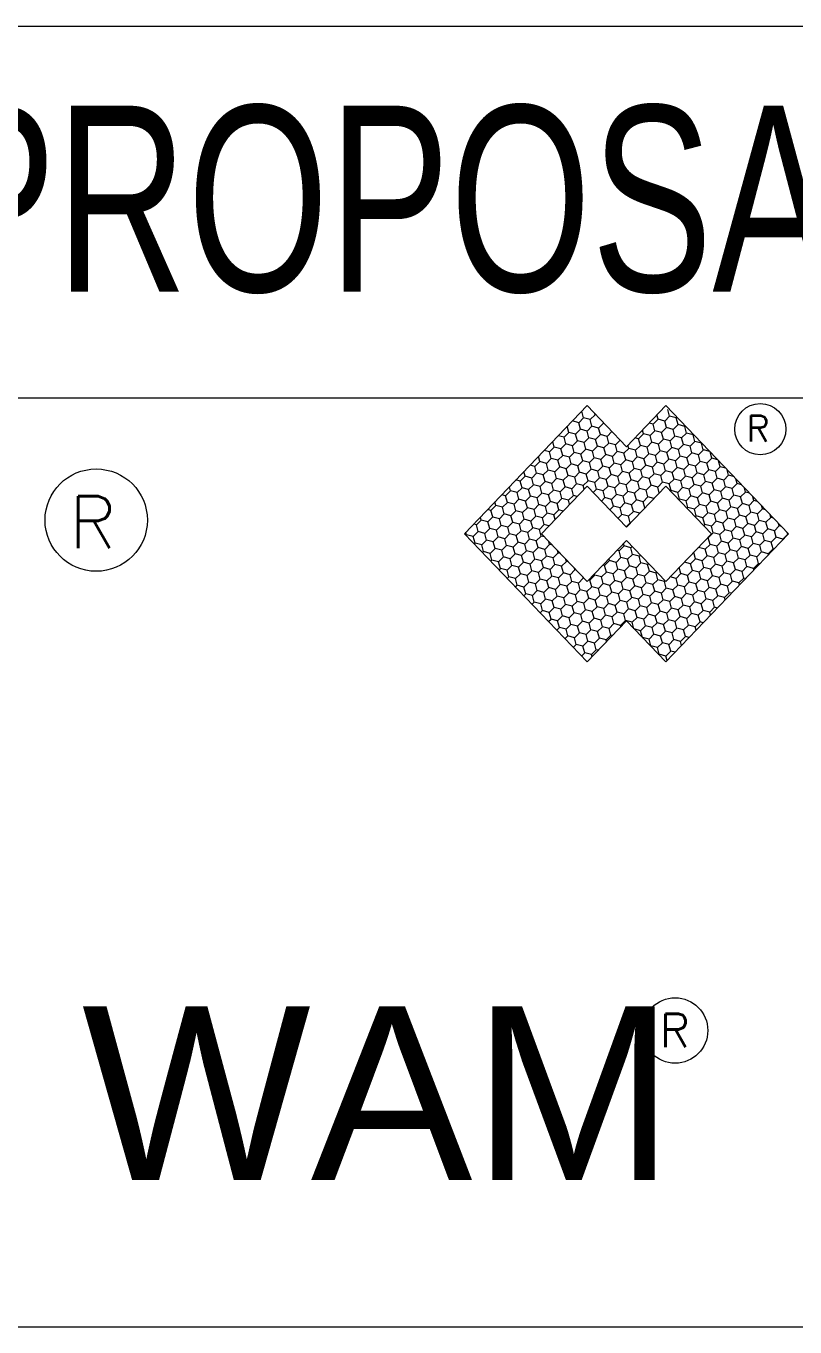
# Model space of a CAD drawing. Header units: centimetres. Extents: x -6233 to 67854, y 107 to 55669.
# Drawn here: x 43717.4 to 43841, y 49663.3 to 49872.6 of the extents above; entities that cross this region are included whole.
import ezdxf
from ezdxf.enums import TextEntityAlignment as Align

# ---------------------------------------------------------------- set-up
doc = ezdxf.new("R2010")
doc.units = ezdxf.units.CM
doc.header["$LTSCALE"] = 25.4
doc.layers.add('Etiket', color=7, linetype='Continuous', lineweight=5)
doc.layers.add('Etiket-Text-List1', color=3, linetype='Continuous')
doc.layers.add('Etiket-Text-List2', color=1, linetype='Continuous')
doc.styles.add('ROMANS', font='romans', dxfattribs={"width": 0.7, "height": 584.2})
doc.styles.get("Standard").update_dxf_attribs({"font": 'arial.ttf', "height": 25.4})

# ---------------------------------------------------------------- blocks, each defined once
blk = doc.blocks.new('A$C6CDB76E5')
at = {"lineweight": 15}
for p, q in [((-196.161, 157.091), (0, 157.091)), ((-196.161, 147.283), (0, 147.283)), ((-196.161, 122.763), (0, 122.763))]:
    blk.add_line(p, q, dxfattribs=at)
at = {"layer": 'Etiket-Text-List1', "lineweight": 9, "width": 0.7}
for tag, p in [('1:XXXX', (-155.994, 30.993)), ('EN', (-155.994, 23.637)), ('DD/MM/YY', (-131.282, 23.637)), ('1', (-10.349, 19.103)), ('DD/MM/YY', (-131.282, 16.281)), ('EN', (-155.994, 16.281)), ('DD/MM/YY', (-131.282, 8.925)), ('EN', (-155.847, 8.925)), ('DD/MM/YY', (-131.282, 1.569)), ('EN', (-155.701, 1.569))]:
    blk.add_attdef(tag, p, '', height=3.923, dxfattribs=at)
at = {"layer": 'Etiket-Text-List2', "lineweight": 13, "width": 0.7}
for tag, height, p in [('FOR FABRICATION', 4.904, (-94.561, 150.086)), ('CLIENT_NAME', 6.13, (-94.083, 107.67)), ('PROJECT_1', 4.904, (-94.083, 87.492)), ('PROJECT_2', 4.904, (-94.083, 79.166)), ('DRAWING_TITLE1', 6.13, (-94.083, 59.035)), ('DRAWING_TITLE2', 6.13, (-94.083, 49.895)), ('DRAWING_TITLE3', 6.13, (-94.083, 40.104)), ('LDP-X-XXX-AR-01', 6.13, (-62.012, 12.67))]:
    blk.add_attdef(tag, text='', height=height, dxfattribs=at).set_placement(p, align=Align.CENTER)
blk = doc.blocks.new('LOGO WAM')
at = {"lineweight": 18}
for p, q in [((570484.7, -504711.1), (571212.1, -503951.6)), ((571445.1, -504195), (571212.1, -503951.6)), ((571445.1, -504195), (571678.2, -503951.6)), ((572405.5, -504711.1), (571678.2, -503951.6)), ((570941, -504711.1), (571212.1, -504428)), ((571445.1, -504671.4), (571212.1, -504428)), ((571445.1, -504671.4), (571678.2, -504428)), ((571949.3, -504711.1), (571678.2, -504428)), ((570484.7, -504711.1), (571212.1, -505470.5)), ((570941, -504711.1), (571212.1, -504994.1)), ((571949.3, -504711.1), (571678.2, -504994.1)), ((572405.5, -504711.1), (571678.2, -505470.5)), ((571445.1, -504750.8), (571212.1, -504994.1)), ((571445.1, -504750.8), (571678.2, -504994.1)), ((571445.1, -505227.2), (571212.1, -505470.5)), ((571445.1, -505227.2), (571678.2, -505470.5))]:
    blk.add_line(p, q, dxfattribs=at)
at = {"color": 2, "lineweight": 18}
for p, q in [((571700.9, -504013.7), (571690.4, -503974.3)), ((571162.2, -504052.4), (571125.1, -504042.4)), ((571162.3, -504052.4), (571191.1, -504023.5)), ((571191.1, -504023.5), (571180.6, -503984.4)), ((571230.6, -504034.1), (571191.1, -504023.5)), ((571241.1, -504073.5), (571230.5, -504034.1)), ((571230.6, -504034.1), (571259.4, -504005.2)), ((571259.4, -504005.2), (571257.9, -503999.4)), ((571264.8, -504006.6), (571259.4, -504005.2)), ((571603.8, -504060.9), (571632.6, -504032)), ((571632.6, -504032), (571625.8, -504006.4)), ((571672.1, -504042.6), (571632.6, -504032)), ((571672.1, -504042.6), (571700.9, -504013.7)), ((571682.6, -504082), (571672.1, -504042.6)), ((571740.4, -504024.3), (571700.9, -504013.7)), ((571740.4, -504024.3), (571744.2, -504020.5)), ((571750.9, -504063.7), (571740.4, -504024.3)), ((571075.6, -504139), (571104.5, -504110.1)), ((571104.5, -504110.1), (571094.8, -504074)), ((571143.9, -504120.7), (571104.5, -504110.1)), ((571143.9, -504120.7), (571172.8, -504091.8)), ((571154.5, -504160.1), (571143.9, -504120.7)), ((571172.8, -504091.8), (571162.2, -504052.4)), ((571212.2, -504102.4), (571172.8, -504091.8)), ((571222.8, -504141.8), (571212.2, -504102.4)), ((571212.3, -504102.4), (571241.1, -504073.5)), ((571280.6, -504084.1), (571241.1, -504073.5)), ((571262.3, -504152.4), (571291.1, -504123.5)), ((571291.1, -504123.5), (571280.5, -504084.1)), ((571280.6, -504084.1), (571309.4, -504055.2)), ((571330.6, -504134.1), (571291.1, -504123.5)), ((571309.4, -504055.2), (571308.7, -504052.5)), ((571311.9, -504055.9), (571309.4, -504055.2)), ((571330.6, -504134.1), (571359.3, -504105.3)), ((571517.2, -504147.5), (571546, -504118.6)), ((571546, -504118.6), (571540, -504096)), ((571585.5, -504129.2), (571546, -504118.6)), ((571603.8, -504060.9), (571579.7, -504054.4)), ((571585.5, -504129.2), (571614.3, -504100.3)), ((571596, -504168.6), (571585.5, -504129.2)), ((571614.3, -504100.3), (571603.8, -504060.9)), ((571653.8, -504110.9), (571614.3, -504100.3)), ((571653.8, -504110.9), (571682.6, -504082)), ((571664.3, -504150.3), (571653.8, -504110.9)), ((571722.1, -504092.6), (571682.6, -504082)), ((571722.1, -504092.6), (571751, -504063.7)), ((571732.6, -504132), (571722.1, -504092.6)), ((571790.4, -504074.3), (571750.9, -504063.7)), ((571772.1, -504142.6), (571801, -504113.7)), ((571790.4, -504074.3), (571793.1, -504071.6)), ((571800.9, -504113.7), (571790.4, -504074.3)), ((571840.4, -504124.3), (571800.9, -504113.7)), ((571840.4, -504124.3), (571842, -504122.7)), ((571850.9, -504163.7), (571840.4, -504124.3)), ((570989, -504225.6), (571017.9, -504196.7)), ((571017.9, -504196.7), (571009, -504163.6)), ((571057.3, -504207.3), (571017.9, -504196.7)), ((571075.6, -504139), (571041.4, -504129.8)), ((571057.3, -504207.3), (571086.2, -504178.4)), ((571086.2, -504178.4), (571075.6, -504139)), ((571125.6, -504189), (571086.2, -504178.4)), ((571125.6, -504189), (571154.5, -504160.1)), ((571136.2, -504228.4), (571125.6, -504189)), ((571193.9, -504170.7), (571154.5, -504160.1)), ((571204.5, -504210.1), (571193.9, -504170.7)), ((571194, -504170.7), (571222.8, -504141.8)), ((571262.3, -504152.4), (571222.8, -504141.8)), ((571244, -504220.7), (571272.8, -504191.8)), ((571272.8, -504191.8), (571262.2, -504152.4)), ((571312.3, -504202.4), (571272.8, -504191.8)), ((571322.8, -504241.8), (571312.2, -504202.4)), ((571312.3, -504202.4), (571341.1, -504173.5)), ((571341.1, -504173.5), (571330.5, -504134.1)), ((571380.6, -504184.1), (571341.1, -504173.5)), ((571391.1, -504223.5), (571380.5, -504184.1)), ((571380.6, -504184.1), (571408.2, -504156.4)), ((571430.6, -504234.1), (571459.4, -504205.2)), ((571459.4, -504205.2), (571454.2, -504185.5)), ((571498.9, -504215.8), (571459.4, -504205.2)), ((571517.2, -504147.5), (571496, -504141.8)), ((571498.9, -504215.8), (571527.7, -504186.9)), ((571527.7, -504186.9), (571517.2, -504147.5)), ((571567.2, -504197.5), (571527.7, -504186.9)), ((571567.2, -504197.5), (571596, -504168.6)), ((571577.7, -504236.9), (571567.2, -504197.5)), ((571635.5, -504179.2), (571596, -504168.6)), ((571635.5, -504179.2), (571664.3, -504150.3)), ((571646, -504218.6), (571635.5, -504179.2)), ((571703.8, -504160.9), (571664.3, -504150.3)), ((571685.5, -504229.2), (571714.3, -504200.3)), ((571703.8, -504160.9), (571732.6, -504132)), ((571714.3, -504200.3), (571703.8, -504160.9)), ((571753.8, -504210.9), (571714.3, -504200.3)), ((571772.1, -504142.6), (571732.6, -504132)), ((571753.8, -504210.9), (571782.7, -504182)), ((571782.6, -504182), (571772.1, -504142.6)), ((571822.1, -504192.6), (571782.6, -504182)), ((571822.1, -504192.6), (571851, -504163.7)), ((571832.6, -504232), (571822.1, -504192.6)), ((571890.4, -504174.3), (571851, -504163.7)), ((571890.4, -504174.3), (571890.9, -504173.7)), ((571900.9, -504213.7), (571890.4, -504174.3)), ((570902.4, -504312.2), (570931.3, -504283.3)), ((570931.3, -504283.3), (570923.2, -504253.2)), ((570970.7, -504293.9), (570931.3, -504283.3)), ((570989, -504225.6), (570957.7, -504217.2)), ((570970.7, -504293.9), (570999.6, -504265)), ((570999.6, -504265), (570989, -504225.6)), ((571039, -504275.6), (570999.6, -504265)), ((571039, -504275.6), (571067.9, -504246.7)), ((571049.6, -504315), (571039, -504275.6)), ((571067.9, -504246.7), (571057.3, -504207.3)), ((571107.3, -504257.3), (571067.9, -504246.7)), ((571107.3, -504257.3), (571136.2, -504228.4)), ((571117.9, -504296.7), (571107.3, -504257.3)), ((571175.6, -504239), (571136.2, -504228.4)), ((571157.3, -504307.3), (571186.2, -504278.4)), ((571175.6, -504239), (571204.5, -504210.1)), ((571186.2, -504278.4), (571175.6, -504239)), ((571225.6, -504289), (571186.2, -504278.4)), ((571243.9, -504220.7), (571204.5, -504210.1)), ((571225.7, -504289), (571254.5, -504260.1)), ((571254.5, -504260.1), (571243.9, -504220.7)), ((571294, -504270.7), (571254.5, -504260.1)), ((571304.5, -504310.1), (571293.9, -504270.7)), ((571294, -504270.7), (571322.8, -504241.8)), ((571362.3, -504252.4), (571322.8, -504241.8)), ((571372.8, -504291.8), (571362.2, -504252.4)), ((571362.3, -504252.4), (571391.1, -504223.5)), ((571430.6, -504234.1), (571391.1, -504223.5)), ((571412.3, -504302.4), (571441.1, -504273.5)), ((571441.1, -504273.5), (571430.6, -504234.1)), ((571480.6, -504284.1), (571441.1, -504273.5)), ((571480.6, -504284.1), (571509.4, -504255.2)), ((571509.4, -504255.2), (571498.9, -504215.8)), ((571548.9, -504265.8), (571509.4, -504255.2)), ((571548.9, -504265.8), (571577.7, -504236.9)), ((571559.4, -504305.2), (571548.9, -504265.8)), ((571617.2, -504247.5), (571577.7, -504236.9)), ((571617.2, -504247.5), (571646, -504218.6)), ((571627.7, -504286.9), (571617.2, -504247.5)), ((571685.5, -504229.2), (571646, -504218.6)), ((571667.2, -504297.5), (571696, -504268.6)), ((571696, -504268.6), (571685.5, -504229.2)), ((571735.5, -504279.2), (571696, -504268.6)), ((571735.5, -504279.2), (571764.3, -504250.3)), ((571746, -504318.6), (571735.5, -504279.2)), ((571764.3, -504250.3), (571753.8, -504210.9)), ((571803.8, -504260.9), (571764.3, -504250.3)), ((571803.8, -504260.9), (571832.7, -504232)), ((571814.3, -504300.3), (571803.8, -504260.9)), ((571872.1, -504242.6), (571832.6, -504232)), ((571853.8, -504310.9), (571882.7, -504282)), ((571872.1, -504242.6), (571901, -504213.7)), ((571882.6, -504282), (571872.1, -504242.6)), ((571922.1, -504292.6), (571882.7, -504282)), ((571938.9, -504223.9), (571901, -504213.7)), ((571922.1, -504292.6), (571951, -504263.7)), ((571950.9, -504263.7), (571940.8, -504225.8)), ((571986.1, -504273.1), (571951, -504263.7)), ((572000.9, -504313.7), (571991.6, -504278.9)), ((570844.7, -504369.9), (570837.4, -504342.8)), ((570902.4, -504312.2), (570874, -504304.6)), ((570884.1, -504380.5), (570913, -504351.6)), ((570913, -504351.6), (570902.4, -504312.2)), ((570952.4, -504362.2), (570913, -504351.6)), ((570952.4, -504362.2), (570981.3, -504333.3)), ((570981.3, -504333.3), (570970.7, -504293.9)), ((571020.7, -504343.9), (570981.3, -504333.3)), ((571020.7, -504343.9), (571049.6, -504315)), ((571031.3, -504383.3), (571020.7, -504343.9)), ((571089, -504325.6), (571049.6, -504315)), ((571089, -504325.6), (571117.9, -504296.7)), ((571099.6, -504365), (571089, -504325.6)), ((571157.3, -504307.3), (571117.9, -504296.7)), ((571139, -504375.6), (571167.9, -504346.7)), ((571167.9, -504346.7), (571157.3, -504307.3)), ((571207.3, -504357.3), (571167.9, -504346.7)), ((571207.3, -504357.3), (571236.2, -504328.4)), ((571217.9, -504396.7), (571207.3, -504357.3)), ((571236.2, -504328.4), (571225.6, -504289)), ((571275.6, -504339), (571236.2, -504328.4)), ((571286.2, -504378.4), (571275.6, -504339)), ((571275.7, -504339), (571304.5, -504310.1)), ((571344, -504320.7), (571304.5, -504310.1)), ((571325.7, -504389), (571354.5, -504360.1)), ((571354.5, -504360.1), (571343.9, -504320.7)), ((571344, -504320.7), (571372.8, -504291.8)), ((571394, -504370.7), (571354.5, -504360.1)), ((571412.3, -504302.4), (571372.8, -504291.8)), ((571394, -504370.7), (571422.8, -504341.8)), ((571422.8, -504341.8), (571412.2, -504302.4)), ((571462.3, -504352.4), (571422.8, -504341.8)), ((571462.3, -504352.4), (571491.1, -504323.5)), ((571472.8, -504391.8), (571462.3, -504352.4)), ((571491.1, -504323.5), (571480.6, -504284.1)), ((571530.6, -504334.1), (571491.1, -504323.5)), ((571530.6, -504334.1), (571559.4, -504305.2)), ((571541.1, -504373.5), (571530.6, -504334.1)), ((571598.9, -504315.8), (571559.4, -504305.2)), ((571580.6, -504384.1), (571609.4, -504355.2)), ((571598.9, -504315.8), (571627.7, -504286.9)), ((571609.4, -504355.2), (571598.9, -504315.8)), ((571648.9, -504365.8), (571609.4, -504355.2)), ((571667.2, -504297.5), (571627.7, -504286.9)), ((571648.9, -504365.8), (571677.7, -504336.9)), ((571677.7, -504336.9), (571667.2, -504297.5)), ((571717.2, -504347.5), (571677.7, -504336.9)), ((571717.2, -504347.5), (571746, -504318.6)), ((571727.7, -504386.9), (571717.2, -504347.5)), ((571785.5, -504329.2), (571746, -504318.6)), ((571785.5, -504329.2), (571814.4, -504300.3)), ((571796, -504368.6), (571785.5, -504329.2)), ((571853.8, -504310.9), (571814.3, -504300.3)), ((571835.5, -504379.2), (571864.4, -504350.3)), ((571864.3, -504350.3), (571853.8, -504310.9)), ((571903.8, -504360.9), (571864.3, -504350.3)), ((571903.8, -504360.9), (571932.7, -504332)), ((571932.6, -504332), (571922.1, -504292.6)), ((571972.1, -504342.6), (571932.7, -504332)), ((571972.1, -504342.6), (572001, -504313.7)), ((571982.6, -504382), (571972.1, -504342.6)), ((572033.3, -504322.4), (572001, -504313.7)), ((572051, -504363.7), (572042.4, -504332)), ((570758.1, -504456.5), (570751.6, -504432.4)), ((570815.8, -504398.8), (570790.3, -504392)), ((570815.8, -504398.8), (570844.7, -504369.9)), ((570826.4, -504438.2), (570815.8, -504398.8)), ((570884.1, -504380.5), (570844.7, -504369.9)), ((570865.8, -504448.8), (570894.7, -504419.9)), ((570894.7, -504419.9), (570884.1, -504380.5)), ((570934.1, -504430.5), (570894.7, -504419.9)), ((570934.1, -504430.5), (570963, -504401.6)), ((570944.7, -504469.9), (570934.1, -504430.5)), ((570963, -504401.6), (570952.4, -504362.2)), ((571002.4, -504412.2), (570963, -504401.6)), ((571002.4, -504412.2), (571031.3, -504383.3)), ((571013, -504451.6), (571002.4, -504412.2)), ((571070.7, -504393.9), (571031.3, -504383.3)), ((571052.4, -504462.2), (571081.3, -504433.3)), ((571070.7, -504393.9), (571099.6, -504365)), ((571081.3, -504433.3), (571070.7, -504393.9)), ((571120.7, -504443.9), (571081.3, -504433.3)), ((571139, -504375.6), (571099.6, -504365)), ((571120.7, -504443.9), (571149.6, -504415)), ((571149.6, -504415), (571139, -504375.6)), ((571189, -504425.6), (571149.6, -504415)), ((571189, -504425.6), (571217.9, -504396.7)), ((571194.6, -504446.3), (571189, -504425.6)), ((571257.3, -504407.3), (571217.9, -504396.7)), ((571267.9, -504446.7), (571257.3, -504407.3)), ((571257.4, -504407.3), (571286.2, -504378.4)), ((571325.7, -504389), (571286.2, -504378.4)), ((571307.4, -504457.3), (571336.2, -504428.4)), ((571336.2, -504428.4), (571325.6, -504389)), ((571375.7, -504439), (571336.2, -504428.4)), ((571375.7, -504439), (571404.5, -504410.1)), ((571404.5, -504410.1), (571393.9, -504370.7)), ((571444, -504420.7), (571404.5, -504410.1)), ((571454.5, -504460.1), (571443.9, -504420.7)), ((571444, -504420.7), (571472.8, -504391.8)), ((571512.3, -504402.4), (571472.8, -504391.8)), ((571512.3, -504402.4), (571541.1, -504373.5)), ((571522.8, -504441.8), (571512.3, -504402.4)), ((571580.6, -504384.1), (571541.1, -504373.5)), ((571562.3, -504452.4), (571591.1, -504423.5)), ((571591.1, -504423.5), (571580.6, -504384.1)), ((571630.6, -504434.1), (571591.1, -504423.5)), ((571630.6, -504434.1), (571659.4, -504405.2)), ((571639.7, -504468.2), (571630.6, -504434.1)), ((571659.4, -504405.2), (571648.9, -504365.8)), ((571698.9, -504415.8), (571659.4, -504405.2)), ((571698.9, -504415.8), (571727.7, -504386.9)), ((571709.4, -504455.2), (571698.9, -504415.8)), ((571767.2, -504397.5), (571727.7, -504386.9)), ((571748.9, -504465.8), (571777.7, -504436.9)), ((571767.2, -504397.5), (571796, -504368.6)), ((571777.7, -504436.9), (571767.2, -504397.5)), ((571817.2, -504447.5), (571777.7, -504436.9)), ((571835.5, -504379.2), (571796, -504368.6)), ((571817.2, -504447.5), (571846.1, -504418.6)), ((571846, -504418.6), (571835.5, -504379.2)), ((571885.5, -504429.2), (571846, -504418.6)), ((571885.5, -504429.2), (571914.4, -504400.3)), ((571896, -504468.6), (571885.5, -504429.2)), ((571914.3, -504400.3), (571903.8, -504360.9)), ((571953.8, -504410.9), (571914.4, -504400.3)), ((571953.8, -504410.9), (571982.7, -504382)), ((571964.3, -504450.3), (571953.8, -504410.9)), ((572022.1, -504392.6), (571982.7, -504382)), ((572003.8, -504460.9), (572032.7, -504432)), ((572022.1, -504392.6), (572051, -504363.7)), ((572032.6, -504432), (572022.1, -504392.6)), ((572072.1, -504442.6), (572032.7, -504432)), ((572080.4, -504371.6), (572051, -504363.7)), ((572072.1, -504442.6), (572101, -504413.7)), ((572101, -504413.7), (572093.3, -504385)), ((572127.6, -504420.8), (572101, -504413.7)), ((570729.2, -504485.4), (570706.6, -504479.4)), ((570729.2, -504485.4), (570758.1, -504456.5)), ((570739.8, -504524.8), (570729.2, -504485.4)), ((570797.5, -504467.1), (570758.1, -504456.5)), ((570779.2, -504535.4), (570808.1, -504506.5)), ((570797.5, -504467.1), (570826.4, -504438.2)), ((570808.1, -504506.5), (570797.5, -504467.1)), ((570847.5, -504517.1), (570808.1, -504506.5)), ((570865.8, -504448.8), (570826.4, -504438.2)), ((570847.5, -504517.1), (570876.4, -504488.2)), ((570876.4, -504488.2), (570865.8, -504448.8)), ((570915.8, -504498.8), (570876.4, -504488.2)), ((570915.8, -504498.8), (570944.7, -504469.9)), ((570926.4, -504538.2), (570915.8, -504498.8)), ((570984.1, -504480.5), (570944.7, -504469.9)), ((570984.1, -504480.5), (571013, -504451.6)), ((570994.7, -504519.9), (570984.1, -504480.5)), ((571052.4, -504462.2), (571013, -504451.6)), ((571034.1, -504530.5), (571063, -504501.6)), ((571063, -504501.6), (571052.4, -504462.2)), ((571102.4, -504512.2), (571063, -504501.6)), ((571102.4, -504512.2), (571131.3, -504483.3)), ((571108.8, -504535.9), (571102.4, -504512.2)), ((571131.3, -504483.3), (571120.7, -504443.9)), ((571153.4, -504489.3), (571131.3, -504483.3)), ((571248.5, -504466.1), (571267.9, -504446.7)), ((571307.3, -504457.3), (571267.9, -504446.7)), ((571297.5, -504517.2), (571317.9, -504496.7)), ((571317.9, -504496.7), (571307.3, -504457.3)), ((571357.4, -504507.3), (571317.9, -504496.7)), ((571367.9, -504546.7), (571357.3, -504507.3)), ((571357.4, -504507.3), (571386.2, -504478.4)), ((571386.2, -504478.4), (571375.6, -504439)), ((571425.7, -504489), (571386.2, -504478.4)), ((571436.2, -504528.4), (571425.6, -504489)), ((571425.7, -504489), (571454.5, -504460.1)), ((571494, -504470.7), (571454.5, -504460.1)), ((571475.7, -504539), (571504.5, -504510.1)), ((571494, -504470.7), (571522.8, -504441.8)), ((571504.5, -504510.1), (571494, -504470.7)), ((571544, -504520.7), (571504.5, -504510.1)), ((571562.3, -504452.4), (571522.8, -504441.8)), ((571544, -504520.7), (571572.8, -504491.8)), ((571572.8, -504491.8), (571562.3, -504452.4)), ((571608, -504501.3), (571572.8, -504491.8)), ((571706.8, -504457.9), (571709.4, -504455.2)), ((571748.9, -504465.8), (571709.4, -504455.2)), ((571759.4, -504505.2), (571748.9, -504465.8)), ((571755.7, -504509), (571759.4, -504505.2)), ((571798.9, -504515.8), (571759.4, -504505.2)), ((571798.9, -504515.8), (571827.7, -504486.9)), ((571827.7, -504486.9), (571817.2, -504447.5)), ((571867.2, -504497.5), (571827.7, -504486.9)), ((571867.2, -504497.5), (571896.1, -504468.6)), ((571877.7, -504536.9), (571867.2, -504497.5)), ((571935.5, -504479.2), (571896, -504468.6)), ((571935.5, -504479.2), (571964.4, -504450.3)), ((571946, -504518.6), (571935.5, -504479.2)), ((572003.8, -504460.9), (571964.4, -504450.3)), ((571985.5, -504529.2), (572014.4, -504500.3)), ((572014.3, -504500.3), (572003.8, -504460.9)), ((572053.8, -504510.9), (572014.4, -504500.3)), ((572053.8, -504510.9), (572082.7, -504482)), ((572064.3, -504550.3), (572053.8, -504510.9)), ((572082.7, -504482), (572072.1, -504442.6)), ((572122.1, -504492.6), (572082.7, -504482)), ((572122.1, -504492.6), (572151, -504463.7)), ((572132.7, -504532), (572122.1, -504492.6)), ((572151, -504463.7), (572144.1, -504438.1)), ((572174.7, -504470.1), (572151, -504463.7)), ((572172.1, -504542.6), (572201, -504513.7)), ((572201, -504513.7), (572194.9, -504491.2)), ((572221.9, -504519.3), (572201, -504513.7)), ((570642.6, -504572), (570623, -504566.8)), ((570642.6, -504572), (570671.5, -504543.1)), ((570653.2, -504611.4), (570642.6, -504572)), ((570671.5, -504543.1), (570665.8, -504522)), ((570710.9, -504553.7), (570671.5, -504543.1)), ((570710.9, -504553.7), (570739.8, -504524.8)), ((570721.5, -504593.1), (570710.9, -504553.7)), ((570779.2, -504535.4), (570739.8, -504524.8)), ((570760.9, -504603.7), (570789.8, -504574.8)), ((570789.8, -504574.8), (570779.2, -504535.4)), ((570829.2, -504585.4), (570789.8, -504574.8)), ((570829.2, -504585.4), (570858.1, -504556.5)), ((570839.8, -504624.8), (570829.2, -504585.4)), ((570858.1, -504556.5), (570847.5, -504517.1)), ((570897.5, -504567.1), (570858.1, -504556.5)), ((570897.5, -504567.1), (570926.4, -504538.2)), ((570908.1, -504606.5), (570897.5, -504567.1)), ((570965.8, -504548.8), (570926.4, -504538.2)), ((570947.5, -504617.1), (570976.4, -504588.2)), ((570965.8, -504548.8), (570994.7, -504519.9)), ((570976.4, -504588.2), (570965.8, -504548.8)), ((571015.8, -504598.8), (570976.4, -504588.2)), ((571034.1, -504530.5), (570994.7, -504519.9)), ((571015.8, -504598.8), (571044.7, -504569.9)), ((571044.7, -504569.9), (571034.1, -504530.5)), ((571069.7, -504576.6), (571044.7, -504569.9)), ((571346.4, -504568.3), (571367.9, -504546.7)), ((571407.4, -504557.3), (571367.9, -504546.7)), ((571417.9, -504596.7), (571407.3, -504557.3)), ((571407.4, -504557.3), (571436.2, -504528.4)), ((571475.7, -504539), (571436.2, -504528.4)), ((571457.4, -504607.3), (571486.2, -504578.4)), ((571486.2, -504578.4), (571475.6, -504539)), ((571524.3, -504588.7), (571486.2, -504578.4)), ((571553.9, -504557.8), (571544, -504520.7)), ((571809.4, -504555.2), (571798.9, -504515.8)), ((571804.6, -504560), (571809.4, -504555.2)), ((571848.9, -504565.8), (571809.4, -504555.2)), ((571848.9, -504565.8), (571877.8, -504536.9)), ((571859.4, -504605.2), (571848.9, -504565.8)), ((571917.2, -504547.5), (571877.7, -504536.9)), ((571898.9, -504615.8), (571927.8, -504586.9)), ((571917.2, -504547.5), (571946.1, -504518.6)), ((571927.7, -504586.9), (571917.2, -504547.5)), ((571967.2, -504597.5), (571927.7, -504586.9)), ((571985.5, -504529.2), (571946.1, -504518.6)), ((571967.2, -504597.5), (571996.1, -504568.6)), ((571996, -504568.6), (571985.5, -504529.2)), ((572035.5, -504579.2), (571996.1, -504568.6)), ((572035.5, -504579.2), (572064.4, -504550.3)), ((572046, -504618.6), (572035.5, -504579.2)), ((572103.8, -504560.9), (572064.4, -504550.3)), ((572103.8, -504560.9), (572132.7, -504532)), ((572114.4, -504600.3), (572103.8, -504560.9)), ((572172.1, -504542.6), (572132.7, -504532)), ((572153.8, -504610.9), (572182.7, -504582)), ((572182.7, -504582), (572172.1, -504542.6)), ((572222.1, -504592.6), (572182.7, -504582)), ((572222.1, -504592.6), (572251, -504563.7)), ((572251, -504563.7), (572245.7, -504544.2)), ((572269, -504568.6), (572251, -504563.7)), ((570556, -504658.6), (570539.3, -504654.1)), ((570556, -504658.6), (570584.9, -504629.7)), ((570566.6, -504698), (570556, -504658.6)), ((570584.9, -504629.7), (570580, -504611.6)), ((570624.3, -504640.3), (570584.9, -504629.8)), ((570624.3, -504640.3), (570653.2, -504611.4)), ((570634.9, -504679.7), (570624.3, -504640.3)), ((570692.6, -504622), (570653.2, -504611.5)), ((570674.3, -504690.3), (570703.2, -504661.4)), ((570692.6, -504622), (570721.5, -504593.1)), ((570703.2, -504661.4), (570692.6, -504622)), ((570742.6, -504672), (570703.2, -504661.5)), ((570760.9, -504603.7), (570721.5, -504593.1)), ((570742.6, -504672), (570771.5, -504643.1)), ((570771.5, -504643.1), (570760.9, -504603.7)), ((570810.9, -504653.7), (570771.5, -504643.2)), ((570810.9, -504653.7), (570839.8, -504624.8)), ((570821.5, -504693.1), (570810.9, -504653.7)), ((570879.2, -504635.4), (570839.8, -504624.8)), ((570879.2, -504635.4), (570908.1, -504606.5)), ((570889.8, -504674.8), (570879.2, -504635.4)), ((570947.5, -504617.1), (570908.1, -504606.5)), ((570929.2, -504685.4), (570958.1, -504656.5)), ((570958.1, -504656.5), (570947.5, -504617.1)), ((570986, -504664), (570958.1, -504656.5)), ((571023, -504625.5), (571015.8, -504598.8)), ((571395.3, -504619.3), (571417.9, -504596.7)), ((571457.4, -504607.3), (571417.9, -504596.7)), ((571444.2, -504670.4), (571467.9, -504646.7)), ((571467.9, -504646.7), (571457.3, -504607.3)), ((571468.6, -504646.9), (571467.9, -504646.7)), ((571853.6, -504611.1), (571859.4, -504605.2)), ((571898.9, -504615.8), (571859.4, -504605.2)), ((571909.4, -504655.2), (571898.9, -504615.8)), ((571902.5, -504662.2), (571909.5, -504655.2)), ((571948.9, -504665.8), (571909.4, -504655.2)), ((571948.9, -504665.8), (571977.8, -504636.9)), ((571959.4, -504705.2), (571948.9, -504665.8)), ((571977.7, -504636.9), (571967.2, -504597.5)), ((572017.2, -504647.5), (571977.8, -504636.9)), ((572017.2, -504647.5), (572046.1, -504618.6)), ((572027.7, -504686.9), (572017.2, -504647.5)), ((572085.5, -504629.2), (572046.1, -504618.6)), ((572067.2, -504697.5), (572096.1, -504668.6)), ((572085.5, -504629.2), (572114.4, -504600.3)), ((572096, -504668.6), (572085.5, -504629.2)), ((572135.5, -504679.2), (572096.1, -504668.6)), ((572153.8, -504610.9), (572114.4, -504600.3)), ((572135.5, -504679.2), (572164.4, -504650.3)), ((572164.4, -504650.3), (572153.8, -504610.9)), ((572203.8, -504660.9), (572164.4, -504650.3)), ((572203.8, -504660.9), (572232.7, -504632)), ((572214.4, -504700.3), (572203.8, -504660.9)), ((572232.7, -504632), (572222.1, -504592.6)), ((572272.1, -504642.6), (572232.7, -504632)), ((572272.1, -504642.6), (572301, -504613.7)), ((572282.7, -504682), (572272.1, -504642.6)), ((572301, -504613.7), (572296.6, -504597.3)), ((572316.2, -504617.8), (572301, -504613.7)), ((572322.1, -504692.6), (572351, -504663.7)), ((572351, -504663.7), (572347.4, -504650.4)), ((572363.3, -504667), (572351, -504663.7)), ((570493.9, -504720.7), (570498.3, -504716.3)), ((570498.3, -504716.4), (570494.2, -504701.2)), ((570537.7, -504726.9), (570498.3, -504716.4)), ((570537.7, -504726.9), (570566.6, -504698)), ((570548.3, -504766.4), (570537.7, -504726.9)), ((570606, -504708.6), (570566.6, -504698.1)), ((570606, -504708.6), (570634.9, -504679.7)), ((570616.6, -504748.1), (570606, -504708.6)), ((570674.3, -504690.3), (570634.9, -504679.8)), ((570656, -504758.6), (570684.9, -504729.7)), ((570684.9, -504729.7), (570674.3, -504690.3)), ((570724.3, -504740.3), (570684.9, -504729.8)), ((570724.3, -504740.3), (570753.2, -504711.4)), ((570734.9, -504779.8), (570724.3, -504740.3)), ((570753.2, -504711.4), (570742.6, -504672)), ((570792.6, -504722), (570753.2, -504711.5)), ((570792.6, -504722), (570821.5, -504693.1)), ((570803.2, -504761.4), (570792.6, -504722)), ((570860.9, -504703.7), (570821.5, -504693.2)), ((570842.6, -504772), (570871.5, -504743.1)), ((570860.9, -504703.7), (570889.8, -504674.8)), ((570871.5, -504743.1), (570860.9, -504703.7)), ((570910.9, -504753.7), (570871.5, -504743.2)), ((570929.2, -504685.4), (570889.8, -504674.9)), ((570910.9, -504753.7), (570939.8, -504724.8)), ((570939.8, -504724.8), (570929.2, -504685.4)), ((570959.1, -504730), (570939.8, -504724.9)), ((571930.6, -504734.1), (571927.9, -504733.4)), ((571930.6, -504734.1), (571959.5, -504705.2)), ((571941.1, -504773.5), (571930.6, -504734.1)), ((571998.9, -504715.8), (571959.4, -504705.2)), ((571998.9, -504715.8), (572027.8, -504686.9)), ((572009.4, -504755.2), (571998.9, -504715.8)), ((572067.2, -504697.5), (572027.8, -504686.9)), ((572048.9, -504765.8), (572077.8, -504736.9)), ((572077.7, -504736.9), (572067.2, -504697.5)), ((572117.2, -504747.5), (572077.8, -504736.9)), ((572117.2, -504747.5), (572146.1, -504718.6)), ((572146.1, -504718.6), (572135.5, -504679.2)), ((572185.5, -504729.2), (572146.1, -504718.6)), ((572185.5, -504729.2), (572214.4, -504700.3)), ((572196.1, -504768.6), (572185.5, -504729.2)), ((572253.8, -504710.9), (572214.4, -504700.3)), ((572253.8, -504710.9), (572282.7, -504682)), ((572264.4, -504750.3), (572253.8, -504710.9)), ((572322.1, -504692.6), (572282.7, -504682)), ((572303.8, -504760.9), (572332.7, -504732)), ((572332.7, -504732), (572322.1, -504692.6)), ((572372.1, -504742.6), (572332.7, -504732)), ((572372.1, -504742.6), (572401, -504713.7)), ((572372.8, -504745.2), (572372.1, -504742.6)), ((572401, -504713.7), (572398.2, -504703.5)), ((572402.6, -504714.2), (572401, -504713.7)), ((570542.9, -504771.8), (570548.3, -504766.4)), ((570587.7, -504776.9), (570548.3, -504766.4)), ((570587.7, -504776.9), (570616.6, -504748)), ((570598.3, -504816.4), (570587.7, -504776.9)), ((570591.8, -504822.8), (570598.3, -504816.4)), ((570637.7, -504826.9), (570598.3, -504816.4)), ((570656, -504758.6), (570616.6, -504748.1)), ((570637.7, -504826.9), (570666.6, -504798.1)), ((570666.6, -504798.1), (570656, -504758.6)), ((570706, -504808.6), (570666.6, -504798.1)), ((570706, -504808.6), (570734.9, -504779.7)), ((570716.6, -504848.1), (570706, -504808.6)), ((570774.3, -504790.3), (570734.9, -504779.8)), ((570774.3, -504790.3), (570803.2, -504761.4)), ((570784.9, -504829.8), (570774.3, -504790.3)), ((570842.6, -504772), (570803.2, -504761.5)), ((570824.3, -504840.3), (570853.2, -504811.4)), ((570853.2, -504811.5), (570842.6, -504772)), ((570892.6, -504822), (570853.2, -504811.5)), ((570892.6, -504822), (570921.5, -504793.1)), ((570903.2, -504861.5), (570892.6, -504822)), ((570921.5, -504793.1), (570910.9, -504753.7)), ((570960.9, -504803.7), (570921.5, -504793.2)), ((570960.9, -504803.7), (570989.8, -504774.8)), ((570971.5, -504843.2), (570960.9, -504803.7)), ((570989.8, -504774.8), (570985, -504757.1)), ((571006.3, -504779.3), (570989.8, -504774.9)), ((571039.8, -504824.8), (571035.8, -504810.1)), ((571402.4, -504812.2), (571389.6, -504808.8)), ((571413, -504851.6), (571402.4, -504812.2)), ((571402.5, -504812.2), (571431.3, -504783.3)), ((571431.3, -504783.3), (571427.5, -504769.2)), ((571470.8, -504793.9), (571431.3, -504783.3)), ((571481.3, -504833.3), (571470.7, -504793.9)), ((571470.8, -504793.9), (571478.8, -504785.9)), ((571854.5, -504860.1), (571844, -504821)), ((571851.5, -504813.2), (571872.8, -504791.8)), ((571872.8, -504791.8), (571872.6, -504791.1)), ((571912.3, -504802.4), (571872.8, -504791.8)), ((571912.3, -504802.4), (571941.2, -504773.5)), ((571922.8, -504841.8), (571912.3, -504802.4)), ((571980.6, -504784.1), (571941.1, -504773.5)), ((571980.6, -504784.1), (572009.5, -504755.2)), ((571991.1, -504823.5), (571980.6, -504784.1)), ((572048.9, -504765.8), (572009.5, -504755.2)), ((572030.6, -504834.1), (572059.5, -504805.2)), ((572059.4, -504805.2), (572048.9, -504765.8)), ((572098.9, -504815.8), (572059.5, -504805.2)), ((572098.9, -504815.8), (572127.8, -504786.9)), ((572109.4, -504855.2), (572098.9, -504815.8)), ((572127.7, -504786.9), (572117.2, -504747.5)), ((572167.2, -504797.5), (572127.8, -504786.9)), ((572167.2, -504797.5), (572196.1, -504768.6)), ((572177.8, -504836.9), (572167.2, -504797.5)), ((572235.5, -504779.2), (572196.1, -504768.6)), ((572217.2, -504847.5), (572246.1, -504818.6)), ((572235.5, -504779.2), (572264.4, -504750.3)), ((572246.1, -504818.6), (572235.5, -504779.2)), ((572285.5, -504829.2), (572246.1, -504818.6)), ((572303.8, -504760.9), (572264.4, -504750.3)), ((572285.5, -504829.2), (572314.4, -504800.3)), ((572314.4, -504800.3), (572303.8, -504760.9)), ((572318.9, -504801.5), (572314.4, -504800.3)), ((570648.3, -504866.4), (570637.7, -504826.9)), ((570640.7, -504873.9), (570648.3, -504866.4)), ((570687.7, -504876.9), (570648.3, -504866.4)), ((570687.7, -504876.9), (570716.6, -504848.1)), ((570698.3, -504916.4), (570687.7, -504876.9)), ((570756, -504858.6), (570716.6, -504848.1)), ((570737.7, -504926.9), (570766.6, -504898.1)), ((570756, -504858.6), (570784.9, -504829.8)), ((570766.6, -504898.1), (570756, -504858.6)), ((570806, -504908.6), (570766.6, -504898.1)), ((570824.3, -504840.3), (570784.9, -504829.8)), ((570806, -504908.6), (570834.9, -504879.8)), ((570834.9, -504879.8), (570824.3, -504840.3)), ((570874.3, -504890.3), (570834.9, -504879.8)), ((570874.3, -504890.3), (570903.2, -504861.5)), ((570884.9, -504929.8), (570874.3, -504890.3)), ((570942.6, -504872), (570903.2, -504861.5)), ((570942.6, -504872), (570971.5, -504843.1)), ((570953.2, -504911.5), (570942.6, -504872)), ((571010.9, -504853.7), (570971.5, -504843.2)), ((570992.6, -504922), (571021.5, -504893.2)), ((571010.9, -504853.7), (571039.8, -504824.8)), ((571021.5, -504893.2), (571010.9, -504853.7)), ((571060.9, -504903.7), (571021.5, -504893.2)), ((571053.4, -504828.5), (571039.8, -504824.9)), ((571060.9, -504903.7), (571089.8, -504874.8)), ((571089.8, -504874.9), (571086.7, -504863.2)), ((571100.6, -504877.8), (571089.8, -504874.9)), ((571315.8, -504898.8), (571305.9, -504896.2)), ((571315.8, -504898.8), (571344.7, -504869.9)), ((571326.4, -504938.3), (571315.8, -504898.8)), ((571344.7, -504869.9), (571341.7, -504858.8)), ((571384.1, -504880.5), (571344.7, -504870)), ((571394.7, -504919.9), (571384.1, -504880.5)), ((571384.2, -504880.5), (571413, -504851.6)), ((571452.5, -504862.2), (571413, -504851.7)), ((571463, -504901.6), (571452.4, -504862.2)), ((571452.5, -504862.2), (571481.3, -504833.3)), ((571520.8, -504843.9), (571481.3, -504833.4)), ((571502.5, -504912.2), (571531.3, -504883.3)), ((571531.3, -504883.3), (571520.7, -504843.9)), ((571520.8, -504843.9), (571527.7, -504837)), ((571570.8, -504893.9), (571531.3, -504883.4)), ((571581.3, -504933.3), (571570.7, -504893.9)), ((571570.8, -504893.9), (571576.6, -504888.1)), ((571825.7, -504889), (571788.4, -504879)), ((571825.7, -504889), (571854.5, -504860.1)), ((571836.2, -504928.4), (571825.7, -504889)), ((571894, -504870.7), (571854.5, -504860.1)), ((571894, -504870.7), (571922.8, -504841.8)), ((571904.5, -504910.1), (571894, -504870.7)), ((571962.3, -504852.4), (571922.8, -504841.8)), ((571944, -504920.7), (571972.9, -504891.8)), ((571962.3, -504852.4), (571991.2, -504823.5)), ((571972.8, -504891.8), (571962.3, -504852.4)), ((572012.3, -504902.4), (571972.8, -504891.8)), ((572030.6, -504834.1), (571991.1, -504823.5)), ((572012.3, -504902.4), (572041.2, -504873.5)), ((572041.1, -504873.5), (572030.6, -504834.1)), ((572080.6, -504884.1), (572041.2, -504873.5)), ((572080.6, -504884.1), (572109.5, -504855.2)), ((572091.1, -504923.5), (572080.6, -504884.1)), ((572148.9, -504865.8), (572109.5, -504855.2)), ((572148.9, -504865.8), (572177.8, -504836.9)), ((572159.4, -504905.2), (572148.9, -504865.8)), ((572217.2, -504847.5), (572177.8, -504836.9)), ((572198.9, -504915.8), (572227.8, -504886.9)), ((572227.8, -504886.9), (572217.2, -504847.5)), ((572235.2, -504888.9), (572227.8, -504886.9)), ((572287, -504834.8), (572285.5, -504829.2)), ((570689.6, -504925), (570698.3, -504916.4)), ((570737.7, -504926.9), (570698.3, -504916.4)), ((570748.3, -504966.4), (570737.7, -504926.9)), ((570738.5, -504976.1), (570748.3, -504966.4)), ((570787.7, -504976.9), (570748.3, -504966.4)), ((570787.7, -504976.9), (570816.6, -504948.1)), ((570798.3, -505016.4), (570787.7, -504976.9)), ((570816.6, -504948.1), (570806, -504908.6)), ((570856, -504958.6), (570816.6, -504948.1)), ((570856, -504958.6), (570884.9, -504929.8)), ((570866.6, -504998.1), (570856, -504958.6)), ((570924.3, -504940.3), (570884.9, -504929.8)), ((570924.3, -504940.3), (570953.2, -504911.5)), ((570934.9, -504979.8), (570924.3, -504940.3)), ((570992.6, -504922), (570953.2, -504911.5)), ((570974.3, -504990.3), (571003.2, -504961.5)), ((571003.2, -504961.5), (570992.6, -504922)), ((571042.6, -504972), (571003.2, -504961.5)), ((571042.6, -504972), (571071.5, -504943.2)), ((571053.2, -505011.5), (571042.6, -504972)), ((571071.5, -504943.2), (571060.9, -504903.7)), ((571110.9, -504953.7), (571071.5, -504943.2)), ((571110.9, -504953.7), (571139.8, -504924.9)), ((571121.5, -504993.2), (571110.9, -504953.7)), ((571139.8, -504924.9), (571137.5, -504916.3)), ((571147.7, -504927), (571139.8, -504924.9)), ((571160.9, -505003.7), (571189.8, -504974.9)), ((571189.8, -504974.9), (571188.3, -504969.4)), ((571194.9, -504976.2), (571189.8, -504974.9)), ((571229.2, -504985.4), (571258.1, -504956.6)), ((571258.1, -504956.6), (571255.9, -504948.4)), ((571297.5, -504967.1), (571258.1, -504956.6)), ((571297.5, -504967.1), (571326.4, -504938.2)), ((571308.1, -505006.6), (571297.5, -504967.1)), ((571365.8, -504948.8), (571326.4, -504938.3)), ((571365.8, -504948.8), (571394.7, -504919.9)), ((571376.4, -504988.3), (571365.8, -504948.8)), ((571434.1, -504930.5), (571394.7, -504920)), ((571415.9, -504998.8), (571444.7, -504969.9)), ((571444.7, -504970), (571434.1, -504930.5)), ((571434.2, -504930.5), (571463, -504901.6)), ((571484.2, -504980.5), (571444.7, -504970)), ((571502.5, -504912.2), (571463, -504901.7)), ((571484.2, -504980.5), (571513, -504951.6)), ((571513, -504951.6), (571502.4, -504912.2)), ((571552.5, -504962.2), (571513, -504951.7)), ((571563, -505001.7), (571552.4, -504962.2)), ((571552.5, -504962.2), (571581.3, -504933.3)), ((571620.8, -504943.9), (571581.3, -504933.4)), ((571620.8, -504943.9), (571625.5, -504939.2)), ((571631.3, -504983.3), (571620.8, -504943.9)), ((571739.1, -504975.6), (571704.7, -504966.4)), ((571739.1, -504975.6), (571767.9, -504946.7)), ((571749.6, -505015), (571739.1, -504975.6)), ((571767.9, -504946.7), (571758.2, -504910.6)), ((571807.4, -504957.3), (571767.9, -504946.8)), ((571807.4, -504957.3), (571836.2, -504928.4)), ((571817.9, -504996.7), (571807.4, -504957.3)), ((571875.7, -504939), (571836.2, -504928.5)), ((571875.7, -504939), (571904.5, -504910.1)), ((571886.2, -504978.4), (571875.7, -504939)), ((571944, -504920.7), (571904.5, -504910.2)), ((571925.7, -504989), (571954.5, -504960.1)), ((571954.5, -504960.1), (571944, -504920.7)), ((571994, -504970.7), (571954.5, -504960.2)), ((571994, -504970.7), (572022.9, -504941.8)), ((572004.5, -505010.1), (571994, -504970.7)), ((572022.8, -504941.8), (572012.3, -504902.4)), ((572062.3, -504952.4), (572022.8, -504941.9)), ((572062.3, -504952.4), (572091.2, -504923.5)), ((572072.8, -504991.8), (572062.3, -504952.4)), ((572130.6, -504934.1), (572091.2, -504923.5)), ((572112.3, -505002.4), (572141.2, -504973.5)), ((572130.6, -504934.1), (572159.5, -504905.2)), ((572141.1, -504973.5), (572130.6, -504934.1)), ((572151.5, -504976.3), (572141.2, -504973.6)), ((572198.9, -504915.8), (572159.5, -504905.2)), ((572201.2, -504924.4), (572198.9, -504915.8)), ((570787.5, -505027.2), (570798.3, -505016.4)), ((570837.7, -505026.9), (570798.3, -505016.4)), ((570837.7, -505026.9), (570866.6, -504998.1)), ((570848.3, -505066.4), (570837.7, -505026.9)), ((570906, -505008.6), (570866.6, -504998.1)), ((570887.7, -505076.9), (570916.6, -505048.1)), ((570906, -505008.6), (570934.9, -504979.8)), ((570916.6, -505048.1), (570906, -505008.6)), ((570956, -505058.6), (570916.6, -505048.1)), ((570974.3, -504990.3), (570934.9, -504979.8)), ((570956, -505058.6), (570984.9, -505029.8)), ((570984.9, -505029.8), (570974.3, -504990.3)), ((571024.3, -505040.3), (570984.9, -505029.8)), ((571024.3, -505040.3), (571053.2, -505011.5)), ((571034.9, -505079.8), (571024.3, -505040.3)), ((571092.6, -505022), (571053.2, -505011.5)), ((571092.6, -505022), (571121.5, -504993.2)), ((571103.2, -505061.5), (571092.6, -505022)), ((571160.9, -505003.7), (571121.5, -504993.2)), ((571142.6, -505072), (571171.5, -505043.2)), ((571171.5, -505043.2), (571160.9, -505003.7)), ((571210.9, -505053.7), (571171.5, -505043.2)), ((571210.9, -505053.7), (571239.8, -505024.9)), ((571221.5, -505093.2), (571210.9, -505053.7)), ((571229.2, -504985.4), (571222.2, -504983.5)), ((571239.8, -505024.9), (571229.2, -504985.4)), ((571279.2, -505035.4), (571239.8, -505024.9)), ((571279.2, -505035.4), (571308.1, -505006.6)), ((571289.8, -505074.9), (571279.2, -505035.4)), ((571347.5, -505017.1), (571308.1, -505006.6)), ((571347.5, -505017.1), (571376.4, -504988.3)), ((571358.1, -505056.6), (571347.5, -505017.1)), ((571415.8, -504998.8), (571376.4, -504988.3)), ((571397.5, -505067.1), (571426.4, -505038.3)), ((571426.4, -505038.3), (571415.8, -504998.8)), ((571465.8, -505048.8), (571426.4, -505038.3)), ((571476.4, -505088.3), (571465.8, -505048.8)), ((571465.9, -505048.8), (571494.7, -505020)), ((571494.7, -505020), (571484.1, -504980.5)), ((571534.2, -505030.5), (571494.7, -505020)), ((571544.7, -505070), (571534.1, -505030.5)), ((571534.2, -505030.5), (571563, -505001.6)), ((571602.5, -505012.2), (571563, -505001.7)), ((571584.2, -505080.5), (571613, -505051.7)), ((571613, -505051.7), (571602.4, -505012.2)), ((571602.5, -505012.2), (571631.3, -504983.3)), ((571652.5, -505062.2), (571613, -505051.7)), ((571670.8, -504993.9), (571631.3, -504983.4)), ((571652.5, -505062.2), (571681.3, -505033.3)), ((571670.8, -504993.9), (571674.4, -504990.2)), ((571681.3, -505033.4), (571670.8, -504993.9)), ((571720.8, -505043.9), (571681.3, -505033.4)), ((571720.8, -505043.9), (571749.6, -505015)), ((571731.3, -505083.4), (571720.8, -505043.9)), ((571789.1, -505025.6), (571749.6, -505015.1)), ((571789.1, -505025.6), (571817.9, -504996.7)), ((571799.6, -505065.1), (571789.1, -505025.6)), ((571857.4, -505007.3), (571817.9, -504996.8)), ((571839.1, -505075.6), (571867.9, -505046.7)), ((571857.4, -505007.3), (571886.2, -504978.4)), ((571867.9, -505046.7), (571857.4, -505007.3)), ((571907.4, -505057.3), (571867.9, -505046.8)), ((571925.7, -504989), (571886.2, -504978.5)), ((571907.4, -505057.3), (571936.2, -505028.4)), ((571936.2, -505028.4), (571925.7, -504989)), ((571975.7, -505039), (571936.2, -505028.5)), ((571975.7, -505039), (572004.6, -505010.1)), ((571986.2, -505078.4), (571975.7, -505039)), ((572044, -505020.7), (572004.5, -505010.2)), ((572044, -505020.7), (572072.9, -504991.8)), ((572054.5, -505060.1), (572044, -505020.7)), ((572112.3, -505002.4), (572072.9, -504991.9)), ((572115.4, -505014), (572112.3, -505002.4)), ((570836.4, -505078.3), (570848.3, -505066.4)), ((570887.7, -505076.9), (570848.3, -505066.4)), ((570885.3, -505129.3), (570898.3, -505116.4)), ((570898.3, -505116.4), (570887.7, -505076.9)), ((570937.7, -505126.9), (570898.3, -505116.4)), ((570937.7, -505126.9), (570966.6, -505098.1)), ((570948.3, -505166.4), (570937.7, -505126.9)), ((570966.6, -505098.1), (570956, -505058.6)), ((571006, -505108.6), (570966.6, -505098.1)), ((571006, -505108.6), (571034.9, -505079.8)), ((571016.6, -505148.1), (571006, -505108.6)), ((571074.3, -505090.3), (571034.9, -505079.8)), ((571056, -505158.6), (571084.9, -505129.8)), ((571074.3, -505090.3), (571103.2, -505061.5)), ((571084.9, -505129.8), (571074.3, -505090.3)), ((571124.3, -505140.3), (571084.9, -505129.8)), ((571142.6, -505072), (571103.2, -505061.5)), ((571124.3, -505140.3), (571153.2, -505111.5)), ((571153.2, -505111.5), (571142.6, -505072)), ((571192.6, -505122), (571153.2, -505111.5)), ((571192.6, -505122), (571221.5, -505093.2)), ((571203.2, -505161.5), (571192.6, -505122)), ((571260.9, -505103.7), (571221.5, -505093.2)), ((571260.9, -505103.7), (571289.8, -505074.9)), ((571271.5, -505143.2), (571260.9, -505103.7)), ((571329.2, -505085.4), (571289.8, -505074.9)), ((571310.9, -505153.7), (571339.8, -505124.9)), ((571329.2, -505085.4), (571358.1, -505056.6)), ((571339.8, -505124.9), (571329.2, -505085.4)), ((571379.2, -505135.4), (571339.8, -505124.9)), ((571397.5, -505067.1), (571358.1, -505056.6)), ((571379.2, -505135.4), (571408.1, -505106.6)), ((571408.1, -505106.6), (571397.5, -505067.1)), ((571447.5, -505117.1), (571408.1, -505106.6)), ((571458.1, -505156.6), (571447.5, -505117.1)), ((571447.6, -505117.1), (571476.4, -505088.3)), ((571515.9, -505098.8), (571476.4, -505088.3)), ((571526.4, -505138.3), (571515.8, -505098.8)), ((571515.9, -505098.8), (571544.7, -505070)), ((571584.2, -505080.5), (571544.7, -505070)), ((571565.9, -505148.8), (571594.7, -505120)), ((571594.7, -505120), (571584.1, -505080.5)), ((571634.2, -505130.5), (571594.7, -505120)), ((571644.7, -505170), (571634.1, -505130.5)), ((571634.2, -505130.5), (571663, -505101.7)), ((571663, -505101.7), (571652.5, -505062.2)), ((571702.5, -505112.2), (571663, -505101.7)), ((571702.5, -505112.2), (571731.3, -505083.4)), ((571713, -505151.7), (571702.5, -505112.2)), ((571770.8, -505093.9), (571731.3, -505083.4)), ((571770.8, -505093.9), (571799.6, -505065)), ((571781.3, -505133.4), (571770.8, -505093.9)), ((571839.1, -505075.6), (571799.6, -505065.1)), ((571820.8, -505143.9), (571849.6, -505115.1)), ((571849.6, -505115.1), (571839.1, -505075.6)), ((571889.1, -505125.6), (571849.6, -505115.1)), ((571889.1, -505125.6), (571917.9, -505096.7)), ((571899.6, -505165.1), (571889.1, -505125.6)), ((571917.9, -505096.8), (571907.4, -505057.3)), ((571957.4, -505107.3), (571917.9, -505096.8)), ((571957.4, -505107.3), (571986.2, -505078.4)), ((571967.9, -505146.8), (571957.4, -505107.3)), ((572025.7, -505089), (571986.2, -505078.5)), ((572025.7, -505089), (572054.6, -505060.1)), ((572029.6, -505103.6), (572025.7, -505089)), ((572067.8, -505063.7), (572054.5, -505060.2)), ((570934.2, -505180.4), (570948.3, -505166.4)), ((570987.7, -505176.9), (570948.3, -505166.4)), ((570987.7, -505176.9), (571016.6, -505148.1)), ((570998.3, -505216.4), (570987.7, -505176.9)), ((571056, -505158.6), (571016.6, -505148.1)), ((571037.7, -505226.9), (571066.6, -505198.1)), ((571066.6, -505198.1), (571056, -505158.6)), ((571106, -505208.6), (571066.6, -505198.1)), ((571106, -505208.6), (571134.9, -505179.8)), ((571116.6, -505248.1), (571106, -505208.6)), ((571134.9, -505179.8), (571124.3, -505140.3)), ((571174.3, -505190.3), (571134.9, -505179.8)), ((571174.3, -505190.3), (571203.2, -505161.5)), ((571184.9, -505229.8), (571174.3, -505190.3)), ((571242.6, -505172), (571203.2, -505161.5)), ((571242.6, -505172), (571271.5, -505143.2)), ((571253.2, -505211.5), (571242.6, -505172)), ((571310.9, -505153.7), (571271.5, -505143.2)), ((571292.6, -505222), (571321.5, -505193.2)), ((571321.5, -505193.2), (571310.9, -505153.7)), ((571360.9, -505203.7), (571321.5, -505193.2)), ((571360.9, -505203.7), (571389.8, -505174.9)), ((571371.5, -505243.2), (571360.9, -505203.7)), ((571389.8, -505174.9), (571379.2, -505135.4)), ((571429.2, -505185.4), (571389.8, -505174.9)), ((571429.2, -505185.4), (571458.1, -505156.6)), ((571439.8, -505224.9), (571429.2, -505185.4)), ((571497.5, -505167.1), (571458.1, -505156.6)), ((571479.3, -505235.4), (571508.1, -505206.6)), ((571508.1, -505206.6), (571497.5, -505167.1)), ((571497.6, -505167.1), (571526.4, -505138.3)), ((571547.6, -505217.1), (571508.1, -505206.6)), ((571565.9, -505148.8), (571526.4, -505138.3)), ((571547.6, -505217.1), (571576.4, -505188.3)), ((571576.4, -505188.3), (571565.8, -505148.8)), ((571615.9, -505198.8), (571576.4, -505188.3)), ((571626.4, -505238.3), (571615.8, -505198.8)), ((571615.9, -505198.8), (571644.7, -505170)), ((571684.2, -505180.5), (571644.7, -505170)), ((571684.2, -505180.5), (571713, -505151.7)), ((571694.7, -505220), (571684.2, -505180.5)), ((571752.5, -505162.2), (571713, -505151.7)), ((571734.2, -505230.5), (571763, -505201.7)), ((571752.5, -505162.2), (571781.3, -505133.4)), ((571763, -505201.7), (571752.5, -505162.2)), ((571802.5, -505212.2), (571763, -505201.7)), ((571820.8, -505143.9), (571781.3, -505133.4)), ((571802.5, -505212.2), (571831.3, -505183.4)), ((571831.3, -505183.4), (571820.8, -505143.9)), ((571870.8, -505193.9), (571831.3, -505183.4)), ((571870.8, -505193.9), (571899.6, -505165.1)), ((571881.3, -505233.4), (571870.8, -505193.9)), ((571939.1, -505175.6), (571899.6, -505165.1)), ((571939.1, -505175.6), (571967.9, -505146.8)), ((571943.8, -505193.2), (571939.1, -505175.6)), ((571984.1, -505151.1), (571967.9, -505146.8)), ((570983.1, -505231.5), (570998.3, -505216.4)), ((571037.7, -505226.9), (570998.3, -505216.4)), ((571032.1, -505282.6), (571048.3, -505266.4)), ((571048.3, -505266.4), (571037.7, -505226.9)), ((571087.7, -505276.9), (571048.3, -505266.4)), ((571087.7, -505276.9), (571116.6, -505248.1)), ((571098.3, -505316.4), (571087.7, -505276.9)), ((571156, -505258.6), (571116.6, -505248.1)), ((571156, -505258.6), (571184.9, -505229.8)), ((571166.6, -505298.1), (571156, -505258.6)), ((571224.3, -505240.3), (571184.9, -505229.8)), ((571206, -505308.6), (571234.9, -505279.8)), ((571224.3, -505240.3), (571253.2, -505211.5)), ((571234.9, -505279.8), (571224.3, -505240.3)), ((571274.3, -505290.3), (571234.9, -505279.8)), ((571292.6, -505222), (571253.2, -505211.5)), ((571274.3, -505290.3), (571303.2, -505261.5)), ((571303.2, -505261.5), (571292.6, -505222)), ((571342.6, -505272), (571303.2, -505261.5)), ((571342.6, -505272), (571371.5, -505243.2)), ((571353.2, -505311.5), (571342.6, -505272)), ((571410.9, -505253.7), (571371.5, -505243.2)), ((571410.9, -505253.7), (571439.8, -505224.9)), ((571412.9, -505260.9), (571410.9, -505253.7)), ((571479.2, -505235.4), (571439.8, -505224.9)), ((571489.4, -505273.4), (571479.2, -505235.4)), ((571529.2, -505285.4), (571491.1, -505275.2)), ((571539.8, -505324.9), (571529.2, -505285.4)), ((571529.3, -505285.4), (571558.1, -505256.6)), ((571558.1, -505256.6), (571547.5, -505217.1)), ((571597.6, -505267.1), (571558.1, -505256.6)), ((571608.1, -505306.6), (571597.5, -505267.1)), ((571597.6, -505267.1), (571626.4, -505238.3)), ((571665.9, -505248.8), (571626.4, -505238.3)), ((571676.4, -505288.3), (571665.8, -505248.8)), ((571665.9, -505248.8), (571694.7, -505220)), ((571734.2, -505230.5), (571694.7, -505220)), ((571715.9, -505298.8), (571744.7, -505270)), ((571744.7, -505270), (571734.2, -505230.5)), ((571784.2, -505280.5), (571744.7, -505270)), ((571784.2, -505280.5), (571813, -505251.7)), ((571794.7, -505320), (571784.2, -505280.5)), ((571813, -505251.7), (571802.5, -505212.2)), ((571852.5, -505262.2), (571813, -505251.7)), ((571852.5, -505262.2), (571881.3, -505233.4)), ((571858, -505282.8), (571852.5, -505262.2)), ((571900.4, -505238.5), (571881.3, -505233.4)), ((571081, -505333.7), (571098.3, -505316.4)), ((571137.7, -505327), (571098.3, -505316.4)), ((571137.7, -505326.9), (571166.6, -505298.1)), ((571148.3, -505366.4), (571137.7, -505326.9)), ((571206, -505308.6), (571166.6, -505298.1)), ((571187.7, -505376.9), (571216.6, -505348.1)), ((571216.6, -505348.1), (571206, -505308.6)), ((571256, -505358.7), (571216.6, -505348.1)), ((571256, -505358.6), (571284.9, -505329.8)), ((571266.6, -505398.1), (571256, -505358.6)), ((571284.9, -505329.8), (571274.3, -505290.3)), ((571324.3, -505340.3), (571284.9, -505329.8)), ((571324.3, -505340.3), (571353.2, -505311.5)), ((571327, -505350.5), (571324.3, -505340.3)), ((571362.1, -505313.9), (571353.2, -505311.5)), ((571539.2, -505325.5), (571539.8, -505324.9)), ((571579.3, -505335.4), (571539.8, -505324.9)), ((571589.8, -505374.9), (571579.2, -505335.4)), ((571579.3, -505335.4), (571608.1, -505306.6)), ((571647.6, -505317.1), (571608.1, -505306.6)), ((571629.3, -505385.4), (571658.1, -505356.6)), ((571658.1, -505356.6), (571647.5, -505317.1)), ((571647.6, -505317.1), (571676.4, -505288.3)), ((571697.6, -505367.1), (571658.1, -505356.6)), ((571715.9, -505298.8), (571676.4, -505288.3)), ((571697.6, -505367.1), (571726.4, -505338.3)), ((571726.4, -505338.3), (571715.9, -505298.8)), ((571765.9, -505348.8), (571726.4, -505338.3)), ((571765.9, -505348.8), (571794.7, -505320)), ((571772.2, -505372.4), (571765.9, -505348.8)), ((571816.7, -505325.9), (571794.7, -505320)), ((571129.9, -505384.8), (571148.3, -505366.4)), ((571187.7, -505377), (571148.3, -505366.4)), ((571178.8, -505435.8), (571198.3, -505416.4)), ((571198.3, -505416.4), (571187.7, -505376.9)), ((571237.7, -505427), (571198.3, -505416.4)), ((571237.7, -505426.9), (571266.6, -505398.1)), ((571241.2, -505440.1), (571237.7, -505426.9)), ((571278.4, -505401.3), (571266.6, -505398.1)), ((571588.2, -505376.5), (571589.8, -505374.9)), ((571629.3, -505385.4), (571589.8, -505374.9)), ((571639.8, -505424.9), (571629.2, -505385.4)), ((571637.1, -505427.6), (571639.8, -505424.9)), ((571679.3, -505435.4), (571639.8, -505424.9)), ((571686.4, -505462), (571679.2, -505435.4)), ((571679.3, -505435.4), (571708.1, -505406.6)), ((571708.1, -505406.6), (571697.5, -505367.1)), ((571733.1, -505413.3), (571708.1, -505406.6))]:
    blk.add_line(p, q, dxfattribs=at)
at = {"lineweight": 18}
for centre, radius in [((572238.5, -504090.9), 151.6), ((568303, -504630), 303.2), ((571733.5, -507655), 194)]:
    blk.add_circle(centre, radius, dxfattribs=at)
at = {"color": 2, "lineweight": 18, "style": 'ROMANS'}
for height, p in [(154.3, (572155.3, -504164.4)), (308.6, (568143.3, -504796.8)), (197.5, (571643.2, -507752.8))]:
    blk.add_text('R', height=height, dxfattribs=at).set_placement(p)
at = {"lineweight": 18}
blk.add_text('WAM', height=1028.7, dxfattribs=at).set_placement((568218.1, -508540.4))

msp = doc.modelspace()

# ---------------------------------------------------------------- linework, layer by layer
at = {"lineweight": 0, "ltscale": 50}
msp.add_line((43172.73, 49872.56), (44368.5, 49872.56), dxfattribs=at)
msp.add_line((43172.73, 49872.56), (44368.5, 49872.56), dxfattribs=at)
msp.add_line((43172.73, 49872.56), (44368.5, 49872.56), dxfattribs=at)

# ---------------------------------------------------------------- block references
at = {"xscale": 0.02713873227756484, "yscale": 0.02713873227756484, "zscale": 0.02713873227756484}
msp.add_blockref('LOGO WAM', (28305.64, 63488.1), dxfattribs=at)
at = {"layer": 'Etiket', "lineweight": 0}
ref = msp.add_blockref('A$C6CDB76E5', (44368.5, 48914.95), dxfattribs=dict(at, xscale=6.095870930054101, yscale=6.095870930054101, zscale=6.095870930054101))
ref.add_attrib('FOR FABRICATION', 'FOR PROPOSAL ONLY', dxfattribs={"layer": 'Etiket-Text-List2', "lineweight": 13, "height": 29.8943, "width": 0.7}).set_placement((43792.07, 49829.85), align=Align.CENTER)

doc.saveas('drawing.dxf')
